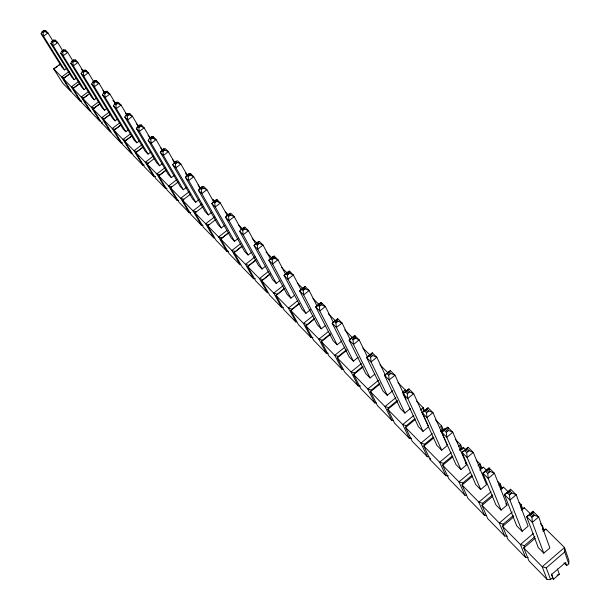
<?xml version="1.0" encoding="UTF-8"?>
<svg xmlns="http://www.w3.org/2000/svg" width="610" height="610" viewBox="0 0 610 610"><rect width="100%" height="100%" fill="white"/><g stroke="black" fill="none" stroke-linecap="round" stroke-linejoin="round"><path stroke-width="0.91" d="M564.021 562.992L566.659 565.622L568.756 563.808L568.886 560.468L564.502 547.528L545.874 529.091L543.457 529.808M448.297 475.754L445.864 475.724L430.233 459.704L430.386 458.24M534.932 536.663L524.409 545.675L523.807 547.993L528.885 560.788L547.01 579.363L550.601 579.5L552.713 577.678L551.554 574.551L565.562 562.45L566.659 565.622M513.338 515.564L503.242 524.15L502.587 526.369L507.97 539.362L525.545 557.372L528.191 557.456M99.59 103.952L92.979 108.9L101.687 117.776L110.562 132.156L101.885 123.266L102.259 122.03M492.682 494.84L482.716 503.273L482.014 505.4L487.672 518.561L504.729 536.045L507.314 536.114M471.942 475.327L462.792 483.013L462.045 485.049L467.962 498.37L484.531 515.343L486.216 515.381M452.147 456.082L443.455 463.341L442.662 465.293L448.823 478.758L464.911 495.244L466.574 495.274M433.26 437.103L424.667 444.233L423.836 446.108L430.233 459.704M543.784 553.163L532.347 522.366L526.628 516.678L529.77 515.069L532.149 513.04L532.965 511.279L538.699 516.937L549.862 547.94L543.784 553.163L538.256 547.589L526.628 516.678L532.965 511.279L533.613 513.056M414.907 418.658L406.412 425.673L405.551 427.465L412.154 441.183L427.351 456.753L428.944 456.76M66.704 68.335L64.561 69.921L62.159 67.496L41.114 33.786L42.12 31.712L43.775 30.5L45.521 30.553L47.946 32.955L52.925 41M76.403 78.072L74.245 79.681L71.782 77.203L50.79 43.417L51.827 41.335L53.497 40.108L55.235 40.138L57.721 42.586L62.678 50.653M86.3 88.023L84.127 89.647L81.61 87.116L60.68 53.245L61.747 51.171L63.432 49.928L65.163 49.936L67.702 52.437L72.651 60.52M397.43 400.434L388.677 407.625L387.769 409.348L394.571 423.172L409.356 438.315L411.697 438.315M96.418 98.179L94.215 99.819L91.653 97.234L70.783 63.295L71.881 61.221L73.589 59.955L75.312 59.94L77.905 62.494L83.326 71.408M522.107 531.302L509.922 500.063L504.386 494.55L507.398 492.903L509.754 490.905L510.631 489.258L516.19 494.74L528.107 526.178L522.107 531.302L516.746 525.896L504.386 494.55L510.631 489.258M106.742 108.55L104.523 110.219L101.908 107.574L81.107 73.566L82.243 71.492L83.966 70.211L85.682 70.165L88.328 72.781L93.734 81.709M117.295 119.148L115.061 120.841L112.385 118.142L91.668 84.066L92.842 81.992L94.573 80.695L96.281 80.619L98.995 83.295L104.371 92.24M380.076 383.004L371.421 390.08L370.483 391.734L377.476 405.65L391.849 420.382L393.381 420.374M128.085 129.983L125.82 131.691L123.09 128.939L102.457 94.802L103.669 92.728L105.423 91.416L107.124 91.309L109.891 94.047L115.74 103.822M139.438 140.811L136.831 142.793L134.032 139.972L113.506 105.782L114.756 103.708L116.525 102.381L118.21 102.251L121.047 105.042L126.857 114.84M362.477 366.633L354.631 373.007L353.67 374.593L360.83 388.593L374.822 402.935L376.332 402.92M501.084 510.105L488.206 478.461L482.838 473.124L485.743 471.431L489.014 467.931L494.397 473.246L507.009 505.072L501.084 510.105L495.884 504.859L482.838 473.124L489.014 467.931L489.7 469.662M150.716 152.134L148.077 154.139L145.218 151.257L124.798 117.021L126.095 114.947L127.879 113.605L129.556 113.437L132.454 116.296L138.722 126.926M150.357 138.455L144.135 127.81L141.169 124.89L139.499 125.088L137.7 126.453L136.358 128.519L156.663 162.794L159.584 165.745L162.252 163.709M346.411 349.835L338.298 356.392L337.307 357.917L344.627 371.993L358.253 385.955L360.472 385.924M174.048 175.55L171.357 177.617L168.368 174.597L148.2 140.292L149.572 138.226L151.402 136.838L153.049 136.609L156.091 139.606L162.275 150.251M174.94 163.152L168.329 151.676L165.219 148.611L163.587 148.878L161.742 150.281L160.316 152.347L180.346 186.675L183.404 189.763L186.119 187.674M330.422 333.769L322.4 340.22L321.378 341.684L328.851 355.828L342.118 369.416L343.567 369.393M480.688 489.54L467.161 457.53L461.968 452.361L464.751 450.63L468.053 447.267L473.276 452.414L486.544 484.599L480.688 489.54L475.647 484.454L461.968 452.361L468.053 447.267M199.165 199.546L195.734 202.192L192.6 199.035L172.729 164.692L174.201 162.634L176.061 161.208L177.685 160.903L180.873 164.044L187.43 175.527M200.217 188.2L193.721 176.717L190.457 173.492L188.848 173.842L186.965 175.291L185.448 177.335L205.151 211.685L208.361 214.926L211.129 212.776M314.119 318.694L305.869 325.87L313.479 340.075L326.403 353.32L328.302 353.274M213.782 202.001L206.889 189.702L203.542 186.401L201.956 186.79L200.049 188.254L198.479 190.297L217.999 224.648L221.293 227.965L224.785 225.242M298.953 303.437L290.756 310.475L298.496 324.726L311.092 337.627L312.96 337.582M460.901 469.578L446.764 437.248L441.724 432.231L447.74 427.236L452.803 432.223L466.68 464.728L460.901 469.578L456.005 464.645L441.724 432.231L447.74 427.236L448.48 428.952M227.21 215.315L220.385 203.016L216.954 199.63L213.469 201.552L211.838 203.587L231.167 237.923L234.537 241.316L238.068 238.556M241.423 229.779L234.232 216.672L230.71 213.195L227.225 215.193L225.54 217.213L244.656 251.526L248.102 255.003L251.678 252.197M284.512 288.301L276.033 295.461L283.894 309.758L296.17 322.339L288.408 308.08L276.033 295.461L284.695 288.591M265.625 266.189L262.018 269.033L258.48 265.464L239.593 231.198L241.339 229.177L244.823 227.111L248.438 230.679L255.979 244.587M270.1 273.814L261.675 280.836L269.65 295.164L281.622 307.44L283.437 307.371M426.916 409.058L428.037 407.8L432.947 412.642L447.397 445.437L441.678 450.203L436.928 445.407L422.097 412.711L426.916 409.058L428.754 410.881L432.947 412.642L426.985 417.568L441.678 450.203M270.634 259.281L263.009 245.052L259.303 241.392L255.819 243.535L254.019 245.54L272.655 279.754L276.277 283.414L279.929 280.524M285.922 274.843L277.977 259.807L274.164 256.055L270.688 258.274L268.819 260.264L287.188 294.416L290.909 298.168L294.599 295.232M256.04 259.677L247.675 266.57L255.758 280.928L267.439 292.899L259.448 278.564L247.675 266.57L255.758 260.211M301.157 289.963L293.341 274.965L289.43 271.107L284.024 275.385L302.102 309.453L305.923 313.304L310.49 309.651M241.613 246.455L234.019 252.654L242.2 267.043L253.6 278.724L255.354 278.64M423.012 431.377L407.793 398.483L403.05 393.763L408.913 388.944L413.679 393.641L428.662 426.695L423.012 431.377L418.391 426.718L403.05 393.763L408.913 388.944M317.223 306.319L309.125 290.528L305.107 286.563L299.64 290.917L317.406 324.886L321.325 328.836L325.282 325.656M228.559 232.745L220.698 239.074L228.971 253.485L240.096 264.885L231.899 250.489L220.698 239.074L228.948 232.639M333.487 322.652L325.344 306.525L321.218 302.453L315.683 306.876L333.113 340.731L337.139 344.787L341.813 341.02M410.454 408.479L404.872 413.077L400.381 408.555L384.552 375.371L390.354 370.636L394.983 375.196L406.092 399.092M350.399 339.884L342.019 322.972L337.772 318.786L332.183 323.277L349.255 356.995L353.388 361.166L358.108 357.338M552.279 578.044L553.476 579.256L559.317 574.201L557.426 568.955M535.191 538.241L523.807 547.993L542.198 566.736L546.24 567.88L564.715 551.951L564.502 547.528L542.198 566.736L547.01 579.363M533.209 533.605L520.421 544.539L525.545 557.372M543.022 531.531L545.874 529.091M367.761 357.559L359.176 339.884L354.806 335.576L349.141 340.151L365.825 373.716L370.079 377.994L374.853 374.105M531.92 517.204L534.307 515.168L538.699 516.937L532.347 522.366L531.92 517.204L529.77 515.069M512.362 511.927L499.308 523.022L504.729 536.045M513.841 516.8L502.587 526.369L520.421 544.539L524.409 545.675M521.573 510.219L524.386 507.825L530.403 513.78M509.48 494.962L511.836 492.971L516.19 494.74L509.922 500.063L509.48 494.962L507.398 492.903M491.004 491.866L478.827 502.152L484.531 515.343M498.881 485.209L500.314 484.004L497.699 481.412M492.773 496.296L482.014 505.4L499.308 523.022L503.242 524.15M500.673 489.624L503.54 487.192L508.26 491.866M487.756 473.429L490.082 471.477L494.397 473.246L488.206 478.461L487.756 473.429L485.743 471.431M470.279 472.392L458.956 481.9L464.911 495.244M478.065 465.857L480.184 464.073L476.227 460.154M472.681 476.113L462.045 485.049L478.827 502.152L482.716 503.273M479.773 470.15L483.318 467.176L486.582 470.409M466.711 452.567L469.006 450.645L473.276 452.414L467.161 457.53L466.711 452.567L464.751 450.63M451.232 452.574L439.665 462.235L445.864 475.724M458.468 446.543L460.641 444.728L455.296 439.436M459.383 450.035L460.832 448.823L463.676 447.74L465.659 449.7M452.811 456.821L442.662 465.293L458.956 481.9L462.792 483.013M460.054 450.767L463.676 447.74M440.412 431.163L444.606 428.861L441.03 431.834M433.862 437.782L423.836 446.108L439.665 462.235L443.455 463.341M446.307 432.345L448.571 430.462L452.803 432.223L446.764 437.248L446.307 432.345L444.408 430.462M432.36 433.649L420.923 443.134L427.351 456.753M439.513 427.717L441.655 425.94L435.555 419.901M413.694 415.524L402.714 424.583L409.356 438.315M420.275 410.088L423.203 407.678L416.622 401.159M421.975 412.817L428.037 407.8M415.082 419.596L405.551 427.465L420.923 443.134L424.667 444.233M422.097 412.711L426.985 417.568L426.52 412.726L428.754 410.881M387.228 395.295L371.071 361.959L370.59 357.292L368.905 355.622L366.595 357.506L382.866 390.888L387.228 395.295L392.749 390.774M395.867 397.636L385.017 406.542L391.849 420.382M402.379 392.299L405.269 389.927L397.911 382.638M397.194 401.616L387.769 409.348L402.714 424.583L406.412 425.673M407.32 393.702L409.531 391.887L413.679 393.641L407.793 398.483L407.32 393.702L405.536 391.933M378.535 380.243L367.807 389.005L374.822 402.935M390.354 370.636L384.552 375.371L389.165 379.954L404.872 413.077M388.684 375.226L390.865 373.45L394.983 375.196L389.165 379.954L388.684 375.226L386.954 373.511M379.801 384.125L370.483 391.734L385.017 406.542L388.677 407.625M372.321 352.854L366.595 357.506L371.071 361.959L376.82 357.285L372.321 352.854L371.063 353.876L372.748 355.538L376.82 357.285L385.398 375.318M361.326 363.606L351.063 371.94L358.253 385.955M370.59 357.292L372.748 355.538M363.217 366.831L353.67 374.593L367.807 389.005L371.421 390.08M355.63 337.261L354.806 335.576L349.141 340.151L353.495 344.475L353.007 339.869L355.142 338.146L359.176 339.884L353.495 344.475L370.079 377.994M344.917 347.128L334.768 355.333L342.118 369.416M346.747 350.285L337.307 357.917L351.063 371.94L354.631 373.007M337.772 318.786L332.183 323.277L336.407 327.486L353.388 361.166M335.919 322.926L338.024 321.234L342.019 322.972L336.407 327.486L335.919 322.926L334.326 321.356M328.226 331.672L318.908 339.168L326.403 353.32M329.995 334.745L321.378 341.684L334.768 355.333L338.298 356.392M322.08 304.154L321.218 302.453L315.683 306.876L319.8 310.963L319.304 306.464L321.386 304.794L325.344 306.525L319.8 310.963L337.139 344.787M313.037 315.759L303.46 323.422L311.092 337.627M314.722 318.786L305.869 325.87L318.908 339.168L322.4 340.22M299.51 303.49L290.756 310.475L303.46 323.422L306.914 324.467M303.399 287.928L299.64 290.917L303.643 294.897L321.325 328.836M303.971 287.47L305.107 286.563M303.147 290.444L305.206 288.804L309.125 290.528L303.643 294.897L303.147 290.444L301.637 288.949M297.878 300.539L288.408 308.08L291.824 309.125M290.299 272.777L289.43 271.107L284.024 275.385L287.92 279.258L287.417 274.858L289.453 273.242L293.341 274.965L287.92 279.258L305.923 313.304M283.109 285.709L273.745 293.135L281.622 307.44M268.347 271.541L259.448 278.564L262.78 279.586M269.841 274.378L261.675 280.836L273.745 293.135L277.115 294.165M272.495 257.367L268.819 260.264L272.617 264.038L290.909 298.168M273.051 256.932L274.164 256.055L275.057 257.725M272.113 259.685L274.126 258.099L277.977 259.807L272.617 264.038L272.113 259.685L270.688 258.274M259.303 241.392L254.019 245.54L257.71 249.215L276.277 283.414M257.207 244.907L259.197 243.352L263.009 245.052L257.71 249.215L257.207 244.907L255.819 243.535M255.041 256.856L245.502 264.351L253.6 278.724M243.733 227.965L244.823 227.111M239.593 231.198L243.192 234.774L242.688 230.519L244.656 228.986L248.438 230.679L243.192 234.774L262.018 269.033M240.614 243.672L231.899 250.489L235.17 251.503M242.025 246.387L234.019 252.654L245.502 264.351L248.804 265.373M226.867 230.549L218.632 236.962L226.912 251.373L228.605 251.289M214.567 216.863L205.677 223.763L214.041 238.19L203.435 227.316L195.002 212.882L196.191 211.861L193.027 210.869L182.603 200.248L183.808 199.264L180.674 198.281L170.495 187.903L171.715 186.957L168.612 185.989L158.661 175.84L166.095 170.152M215.856 219.478L207.697 225.822L216.047 240.241L226.912 251.373M226.966 216.108L225.54 217.213L229.047 220.706L248.102 255.003M228.544 216.497L230.488 214.987L234.232 216.672L229.047 220.706L228.544 216.497L227.225 215.193M201.834 204.068L193.027 210.869L201.475 225.311L203.115 225.204M203.084 206.63L195.002 212.882L205.677 223.763L208.872 224.762L207.697 225.822L218.632 236.962L221.865 237.969M213.248 202.497L211.838 203.587L215.261 206.988L234.537 241.316M215.887 200.454L216.954 199.63L217.869 201.269M214.75 202.825L216.68 201.338L220.385 203.016L215.261 206.988L214.75 202.825L213.469 201.552M189.39 191.578L180.674 198.281L189.191 212.722L190.808 212.615M190.602 194.087L182.603 200.248L191.105 214.689L201.475 225.311M199.874 189.23L198.479 190.297L201.811 193.614L221.293 227.965M201.308 189.496L203.214 188.032L206.889 189.702L201.811 193.614L201.308 189.496L200.049 188.254M178.006 182.138L170.495 187.903L179.058 202.345L189.191 212.722M186.82 176.282L185.448 177.335L188.696 180.575L208.361 214.926M189.413 174.292L190.457 173.492L191.387 175.131M188.193 176.496L190.076 175.055L193.721 176.717L188.696 180.575L188.193 176.496L186.965 175.291M178.783 200.316L177.19 200.431L167.292 190.282L158.661 175.84L166.599 169.809M195.734 202.192L175.901 167.849L175.39 163.815L177.258 162.39L180.873 164.044L175.901 167.849L172.729 164.692M176.862 179.653L168.612 185.989L177.19 200.431M183.404 189.763L163.419 155.428L162.908 151.44L164.753 150.029L168.329 151.676L163.419 155.428L160.316 152.347L161.665 151.318M154.46 158.44L147.094 164.052L155.779 178.486L165.462 188.406L167.033 188.292M164.99 167.727L156.823 173.972L147.094 164.052L148.337 163.183L145.294 162.222L135.786 152.53L143.083 146.995M155.542 176.534L153.987 176.656L144.524 166.957L135.786 152.53L142.885 147.254M153.384 156.061L145.294 162.222L153.987 176.656M132.286 135.55L124.73 141.261L133.514 155.672L142.77 165.165L144.303 165.043M142.77 165.165L134.032 150.739L124.73 141.261L131.783 136.076M142.038 144.661L134.032 150.739L137.036 151.692M171.357 177.617L151.227 143.304L150.716 139.354L152.538 137.967L156.091 139.606L151.227 143.304L148.2 140.292M121.398 124.6L113.918 130.243L122.74 144.639L131.806 153.918L123.014 139.507L113.918 130.243L121.237 124.905M137.685 127.52L136.358 128.519L139.316 131.463L159.584 165.745M130.555 133.803L123.014 139.507L125.988 140.46M138.805 127.551L140.613 126.186L144.135 127.81L139.316 131.463L138.805 127.551L137.7 126.453M110.006 114.444L103.334 119.453L112.202 133.834L121.07 142.923L122.549 142.793M121.07 142.923L112.232 128.527L103.334 119.453L109.861 114.772M148.077 154.139L127.688 119.895L127.177 116.022L128.969 114.672L132.454 116.296L127.688 119.895L124.798 117.021M119.705 122.892L112.232 128.527L115.183 129.465M98.698 101.771L91.37 107.261L82.846 98.576L89.7 93.452M101.885 123.266L92.979 108.9L99.46 104.295M136.831 142.793L116.327 108.588L115.816 104.76L117.585 103.433L121.047 105.042L116.327 108.588L113.506 105.782M109.83 111.66L101.687 117.776L104.607 118.714M88.877 91.286L81.267 96.967L72.925 88.458L79.719 83.402M94.26 108.191L91.37 107.261L100.276 121.619L91.782 112.911L82.846 98.576L87.817 95.145M125.82 131.691L105.217 97.547L104.706 93.757L106.46 92.438L109.891 94.047L105.217 97.547L102.457 94.802M78.919 81.275L71.378 86.887L63.204 78.56L69.936 73.558M84.134 97.89L81.267 96.967L90.204 111.302L81.885 102.77L72.925 88.458L79.323 84.005M115.061 120.841L94.359 86.75L93.848 82.99L95.587 81.694L98.995 83.295L94.359 86.75L91.668 84.066M69.166 71.477L61.694 77.02L53.688 68.861L60.359 63.92M81.755 101.054L80.345 101.199L72.194 92.842L63.204 78.56L68.335 75.091M104.523 110.219L83.745 76.189L83.234 72.468L84.958 71.195L88.328 72.781L83.745 76.189L81.107 73.566M84.127 89.647L63.204 55.762L62.693 52.109L64.385 50.866L67.702 52.437L63.204 55.762L60.68 53.245M57.271 66.566L53.688 68.861L62.7 83.112L70.684 91.302L61.694 77.02L64.507 77.927M58.789 65.445L60.306 64.325M94.215 99.819L73.36 65.865L72.857 62.182L74.557 60.916L77.905 62.494L73.36 65.865L70.783 63.295M74.245 79.681L53.261 45.872L52.757 42.258L54.427 41.03L57.721 42.586L53.261 45.872L50.79 43.417M64.561 69.921L43.531 36.196L43.028 32.612L44.682 31.4L47.946 32.955L43.531 36.196L41.114 33.786M557.075 575.177L559.317 574.201M483.318 467.176L480.383 468.228L480.184 464.073L481.93 468.327M503.54 487.192L500.52 488.221L500.314 484.004L501.977 488.213M524.386 507.825L521.268 508.816L521.062 504.531L519.041 502.533M159.889 174.94L156.823 173.972L165.462 188.406M74.222 87.802L71.378 86.887L80.345 101.199M43.775 30.5L44.682 31.4M53.497 40.108L54.427 41.03M63.432 49.928L64.385 50.866M73.589 59.955L74.557 60.916M83.966 70.211L84.958 71.195M94.573 80.695L95.587 81.694M105.423 91.416L106.46 92.438M116.525 102.381L117.585 103.433M127.879 113.605L128.969 114.672M139.499 125.088L140.613 126.186M151.402 136.838L152.538 137.967M163.587 148.878L164.753 150.029M176.061 161.208L177.258 162.39M188.848 173.842L190.076 175.055M201.956 186.79L203.214 188.032M215.391 200.065L216.68 201.338M229.169 213.675L230.488 214.987M243.306 227.644L244.656 228.986M257.809 241.979L259.197 243.352M272.7 256.688L274.126 258.099M287.989 271.793L289.453 273.242M303.696 287.318L305.206 288.804M319.838 303.269L321.386 304.794M336.43 319.663L338.024 321.234M353.503 336.522L355.142 338.146M389.134 371.734L390.865 373.45M407.747 390.118L409.531 391.887M446.672 428.586L448.571 430.462M467.046 448.716L469.006 450.645M488.061 469.479L490.082 471.477M509.754 490.905L511.836 492.971M532.149 513.04L534.307 515.168M42.944 31.11L43.859 32.01M52.666 40.725L53.588 41.64M62.594 50.546L63.539 51.484M72.735 60.588L73.703 61.549M83.105 70.852L84.096 71.828M93.704 81.344L94.718 82.342M104.546 92.072L105.583 93.094M115.641 103.044L116.701 104.097M126.987 114.276L128.07 115.351M138.6 125.767L139.713 126.865M150.487 137.532L151.623 138.661M162.664 149.58L163.831 150.731M175.131 161.924L176.328 163.106M187.91 174.567L189.13 175.779M201.003 187.522L202.261 188.764M214.43 200.812L215.711 202.085M228.193 214.438L229.512 215.742M242.322 228.414L243.672 229.749M256.818 242.757L258.205 244.13M271.694 257.481L273.12 258.892M286.974 272.601L288.438 274.05M302.667 288.133L304.176 289.62M318.801 304.1L320.349 305.625M335.386 320.509L336.972 322.08M352.435 337.383L354.075 339.007M369.98 354.745L371.665 356.415M388.044 372.618L389.775 374.334M406.641 391.025L408.425 392.794M425.795 409.981L427.64 411.803M445.544 429.524L447.435 431.4M465.903 449.669L467.855 451.606M486.902 470.455L488.923 472.453M508.58 491.904L510.661 493.97M530.959 514.055L533.109 516.182M81.473 69.418L83.387 71.317M102.838 90.57L104.836 92.552M112.919 100.551L116.075 103.677M125.447 112.949L126.735 114.222M136.304 123.7L138.943 126.308M148.085 135.359L150.784 138.028M160.285 147.429L162.214 149.343M172.584 159.606L174.834 162.534M214.659 201.254L212.631 199.249L213.538 200.865M225.509 211.99L228.765 215.216M238.693 225.044L242.704 229.009M252.204 238.418L256.734 242.894M266.051 252.121L272.014 258.03M281.53 267.447L287.325 273.181M297.444 283.192L302.728 288.423M312.945 298.542L319.388 304.916M328.348 313.784L335.622 320.982M344.65 329.918L352.405 337.597M362.889 347.974L370.194 355.203M380.015 364.925L387.83 372.657M540.437 523.716L542.442 525.698L544.013 530.075M42.12 31.712L43.028 32.612M51.827 41.335L52.757 42.258M61.747 51.171L62.693 52.109M71.881 61.221L72.857 62.182M82.243 71.492L83.234 72.468M92.842 81.992L93.848 82.99M103.669 92.728L104.706 93.757M114.756 103.708L115.816 104.76M126.095 114.947L127.177 116.022M149.572 138.226L150.716 139.354M161.742 150.281L162.908 151.44M174.201 162.634L175.39 163.815M241.339 229.177L242.688 230.519M285.953 273.402L287.417 274.858M317.757 304.931L319.304 306.464M351.368 338.245L353.007 339.869M424.682 410.904L426.52 412.726M465.453 463.501L466.68 464.728M505.705 503.768L507.009 505.072M45.521 30.553L47.008 32.971M55.235 40.138L56.73 42.563M65.163 49.936L66.154 51.553M75.312 59.94L76.296 61.557M85.682 70.165L86.666 71.789M96.281 80.619L97.752 83.059M107.124 91.309L108.588 93.757M129.556 113.437L130.525 115.069M141.169 124.89L142.13 126.522M153.049 136.609L154.482 139.065M198.105 184.868L199.478 187.3M406.031 391.582L405.269 389.927L405.383 392.276M424.682 410.965L423.203 407.678L423.393 411.651M443.173 429.402L441.655 425.94L441.846 429.974M462.464 449.021L460.641 444.728L460.832 448.823M521.062 504.531L522.732 508.969M546.24 567.88L550.601 579.5M551.539 574.04L553.476 579.256M564.715 551.951L568.756 563.808M542.442 525.698L542.656 530.052M185.867 172.752L185.936 174.368"/></g></svg>
